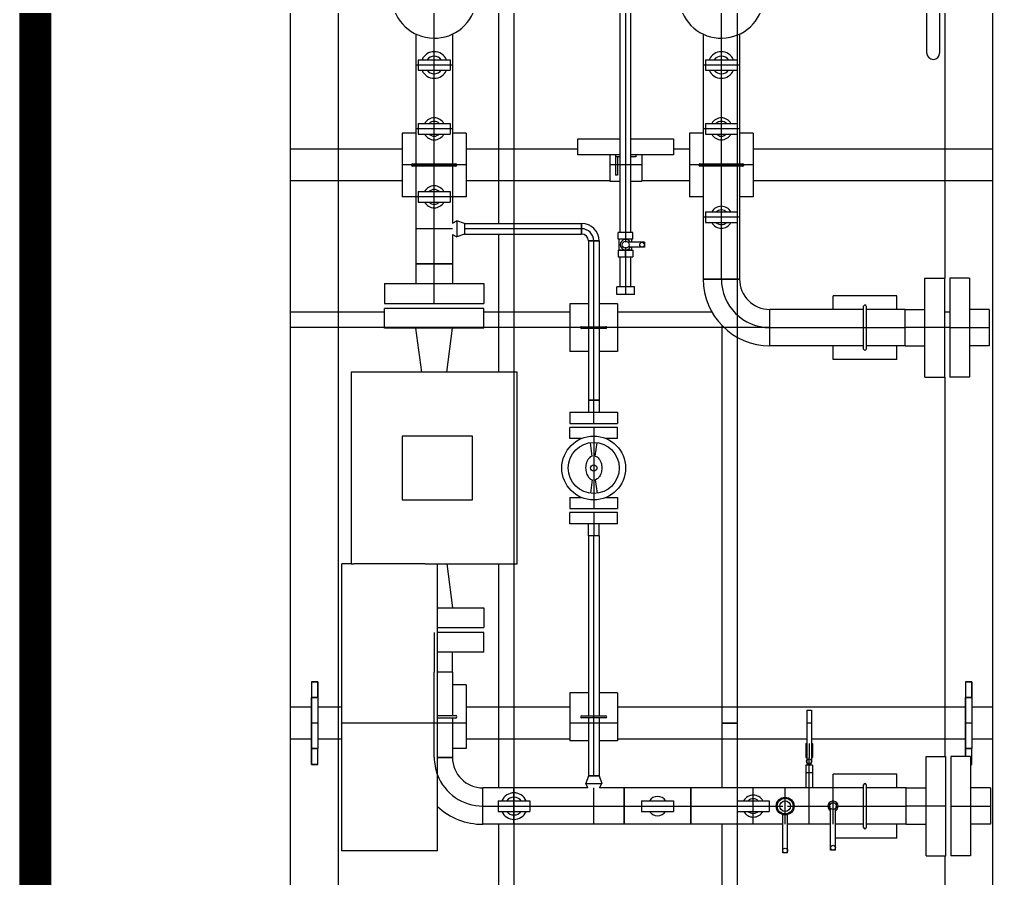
# Model space of a CAD drawing. Header units: inches. Extents: x 517790 to 538444, y 301815 to 302461.
# Drawn here: x 517891.533 to 517894.412, y 302314.498 to 302317.041 of the extents above; entities that cross this region are included whole.
import ezdxf

# ---------------------------------------------------------------- set-up
doc = ezdxf.new("R2010")
doc.units = ezdxf.units.IN
doc.header["$MEASUREMENT"] = 0
doc.layers.add('电气-接地设计-接地线', color=3, linetype='接地线')
doc.layers.add('硅胶总平面底图 工艺装置区', color=253, linetype='Continuous')
doc.styles.add('EESLTYPE', font='TXT.shx')
doc.linetypes.add('接地线', pattern='A,500,["/",EESLTYPE,S=200,R=0,X=0,Y=-100],-200,60,-200', length=960)

msp = doc.modelspace()

# ---------------------------------------------------------------- linework, layer by layer
at = {"layer": '电气-接地设计-接地线', "color": 1, "linetype": '接地线', "ltscale": 0.005, "const_width": 0.0944}
msp.add_lwpolyline([(517891.5799, 302307.8785), (517891.5799, 302321.5662)], dxfattribs=at)
at = {"layer": '硅胶总平面底图 工艺装置区', "color": 253, "linetype": 'Continuous', "lineweight": -3}
for p, q in [((517894.4119, 302319.6782), (517894.4119, 302316.1827)), ((517892.9506, 302319.5534), (517892.9506, 302316.4371)), ((517892.9959, 302319.5534), (517892.9959, 302316.4371)), ((517893.3105, 302316.4101), (517893.3105, 302318.3678)), ((517893.3263, 302318.3678), (517893.3263, 302316.4101)), ((517893.3421, 302316.4101), (517893.3421, 302318.3678)), ((517893.6567, 302317.327), (517893.6567, 302316.9217)), ((517894.2174, 302316.9412), (517894.2174, 302317.2811)), ((517894.2552, 302317.2811), (517894.2552, 302316.9412)), ((517892.3351, 302314.3064), (517892.3351, 302317.0923)), ((517892.4767, 302314.3064), (517892.4767, 302317.0923)), ((517892.7599, 302317.0124), (517892.7599, 302317.0923)), ((517893.6095, 302317.0124), (517893.6095, 302317.0923)), ((517894.2703, 302317.0923), (517894.2703, 302316.2756)), ((517892.7599, 302317.0124), (517892.7599, 302317.0124)), ((517892.7599, 302316.9853), (517892.7599, 302317.0124)), ((517893.6095, 302316.9853), (517893.6095, 302317.0124)), ((517893.6095, 302317.0124), (517893.6095, 302317.0124)), ((517892.706, 302316.9974), (517892.706, 302316.906)), ((517892.7599, 302316.9454), (517892.7599, 302316.9853)), ((517892.8139, 302316.9974), (517892.8139, 302316.906)), ((517893.5556, 302316.9974), (517893.5556, 302316.906)), ((517893.6095, 302316.9454), (517893.6095, 302316.9853)), ((517893.6635, 302316.9974), (517893.6635, 302316.906)), ((517892.7127, 302316.9217), (517892.7599, 302316.9217)), ((517892.7127, 302316.9217), (517892.7127, 302316.8903)), ((517892.7599, 302316.906), (517892.7599, 302316.9454)), ((517892.7599, 302316.9217), (517892.8071, 302316.9217)), ((517892.8071, 302316.9217), (517892.8071, 302316.8903)), ((517893.5623, 302316.9217), (517893.6095, 302316.9217)), ((517893.5623, 302316.9217), (517893.5623, 302316.8903)), ((517893.6095, 302316.906), (517893.6095, 302316.9454)), ((517893.6095, 302316.9217), (517893.6567, 302316.9217)), ((517893.6567, 302316.9217), (517893.6567, 302316.8903)), ((517892.8139, 302316.906), (517892.706, 302316.906)), ((517892.706, 302316.906), (517892.706, 302316.7172)), ((517892.7127, 302316.8903), (517892.7599, 302316.8903)), ((517892.7599, 302316.906), (517892.7599, 302316.906)), ((517892.7599, 302316.906), (517892.7599, 302316.906)), ((517892.7599, 302316.8666), (517892.7599, 302316.906)), ((517892.7599, 302316.8903), (517892.8071, 302316.8903)), ((517892.8139, 302316.906), (517892.8139, 302316.7172)), ((517893.6635, 302316.906), (517893.5556, 302316.906)), ((517893.5556, 302316.906), (517893.5556, 302316.7172)), ((517893.5623, 302316.8903), (517893.6095, 302316.8903)), ((517893.6095, 302316.8666), (517893.6095, 302316.906)), ((517893.6095, 302316.906), (517893.6095, 302316.906)), ((517893.6095, 302316.906), (517893.6095, 302316.906)), ((517893.6095, 302316.8903), (517893.6567, 302316.8903)), ((517893.6567, 302316.8903), (517893.6567, 302316.7329)), ((517893.6635, 302316.906), (517893.6635, 302316.7172)), ((517892.7599, 302316.7497), (517892.7599, 302316.8666)), ((517893.6095, 302316.7497), (517893.6095, 302316.8666)), ((517892.7599, 302316.7172), (517892.7599, 302316.7497)), ((517893.6095, 302316.7172), (517893.6095, 302316.7497)), ((517892.8139, 302316.7172), (517892.706, 302316.7172)), ((517892.706, 302316.7172), (517892.706, 302316.614)), ((517892.7127, 302316.7329), (517892.7599, 302316.7329)), ((517892.7127, 302316.7329), (517892.7127, 302316.7015)), ((517892.7599, 302316.7329), (517892.8071, 302316.7329)), ((517892.7599, 302316.7172), (517892.7599, 302316.7172)), ((517892.7599, 302316.7172), (517892.7599, 302316.7172)), ((517892.7599, 302316.6846), (517892.7599, 302316.7172)), ((517892.8071, 302316.7329), (517892.8071, 302316.7015)), ((517892.8139, 302316.7172), (517892.8139, 302316.614)), ((517893.6635, 302316.7172), (517893.5556, 302316.7172)), ((517893.5556, 302316.7172), (517893.5556, 302316.614)), ((517893.5623, 302316.7329), (517893.6095, 302316.7329)), ((517893.5623, 302316.7329), (517893.5623, 302316.7015)), ((517893.6095, 302316.7329), (517893.6567, 302316.7329)), ((517893.6095, 302316.6846), (517893.6095, 302316.7172)), ((517893.6095, 302316.7172), (517893.6095, 302316.7172)), ((517893.6095, 302316.7172), (517893.6095, 302316.7172)), ((517893.6567, 302316.7329), (517893.6567, 302316.7015)), ((517893.6635, 302316.7172), (517893.6635, 302316.614)), ((517892.6655, 302316.7046), (517892.6655, 302316.5158)), ((517892.706, 302316.7046), (517892.6655, 302316.7046)), ((517892.7127, 302316.7015), (517892.7599, 302316.7015)), ((517892.7599, 302316.7015), (517892.8071, 302316.7015)), ((517892.8543, 302316.7046), (517892.8139, 302316.7046)), ((517892.8543, 302316.7046), (517892.8543, 302316.5158)), ((517893.5151, 302316.7046), (517893.5151, 302316.5158)), ((517893.5556, 302316.7046), (517893.5151, 302316.7046)), ((517893.5623, 302316.7015), (517893.6095, 302316.7015)), ((517893.6095, 302316.7015), (517893.6567, 302316.7015)), ((517893.6567, 302316.7015), (517893.6567, 302316.4711)), ((517893.7039, 302316.7046), (517893.6635, 302316.7046)), ((517893.7039, 302316.7046), (517893.7039, 302316.5158)), ((517892.7599, 302316.614), (517892.7599, 302316.6846)), ((517893.1847, 302316.6399), (517893.1847, 302316.6871)), ((517893.1847, 302316.6871), (517893.3105, 302316.6871)), ((517893.3421, 302316.6871), (517893.4679, 302316.6871)), ((517893.4679, 302316.6871), (517893.4679, 302316.6399)), ((517893.6095, 302316.614), (517893.6095, 302316.6846)), ((517892.6655, 302316.6574), (517892.3351, 302316.6574)), ((517892.3351, 302316.563), (517892.3351, 302316.6574)), ((517893.1847, 302316.6574), (517892.8543, 302316.6574)), ((517893.3105, 302316.6399), (517893.1847, 302316.6399)), ((517893.2796, 302316.6399), (517893.2796, 302316.5625)), ((517893.2966, 302316.6399), (517893.2966, 302316.6343)), ((517893.3105, 302316.6399), (517893.2966, 302316.6399)), ((517893.3105, 302316.6343), (517893.2966, 302316.6343)), ((517893.2966, 302316.6343), (517893.2966, 302316.5804)), ((517893.3022, 302316.6343), (517893.2966, 302316.6343)), ((517893.3022, 302316.6343), (517893.3022, 302316.5804)), ((517893.4679, 302316.6399), (517893.3421, 302316.6399)), ((517893.356, 302316.6399), (517893.3421, 302316.6399)), ((517893.356, 302316.6343), (517893.3421, 302316.6343)), ((517893.356, 302316.6399), (517893.356, 302316.6343)), ((517893.374, 302316.6399), (517893.374, 302316.5625)), ((517893.5151, 302316.6574), (517893.4679, 302316.6574)), ((517894.4119, 302316.6574), (517893.7039, 302316.6574)), ((517894.4119, 302316.6574), (517894.4119, 302316.563)), ((517892.8543, 302316.6102), (517892.6655, 302316.6102)), ((517892.6967, 302316.614), (517892.8232, 302316.614)), ((517892.8232, 302316.6064), (517892.6967, 302316.6064)), ((517892.706, 302316.6064), (517892.706, 302316.5158)), ((517892.7599, 302316.6064), (517892.7599, 302316.614)), ((517892.7599, 302316.5483), (517892.7599, 302316.6064)), ((517892.8139, 302316.6064), (517892.8139, 302316.5158)), ((517893.374, 302316.6102), (517893.2796, 302316.6102)), ((517893.7039, 302316.6102), (517893.5151, 302316.6102)), ((517893.5463, 302316.614), (517893.6728, 302316.614)), ((517893.6728, 302316.6064), (517893.5463, 302316.6064)), ((517893.5556, 302316.6064), (517893.5556, 302316.4554)), ((517893.6095, 302316.6064), (517893.6095, 302316.614)), ((517893.6095, 302316.4879), (517893.6095, 302316.6064)), ((517893.6635, 302316.6064), (517893.6635, 302316.4554)), ((517893.3022, 302316.5804), (517893.2966, 302316.5804)), ((517892.6655, 302316.563), (517892.3351, 302316.563)), ((517892.7599, 302316.5158), (517892.7599, 302316.5483)), ((517893.2796, 302316.563), (517892.8543, 302316.563)), ((517893.2796, 302316.5625), (517893.3105, 302316.5625)), ((517893.3421, 302316.5625), (517893.374, 302316.5625)), ((517893.5151, 302316.563), (517893.374, 302316.563)), ((517894.4119, 302316.563), (517893.7039, 302316.563)), ((517892.706, 302316.5158), (517892.6655, 302316.5158)), ((517892.8139, 302316.5158), (517892.706, 302316.5158)), ((517892.706, 302316.5158), (517892.706, 302316.4214)), ((517892.7127, 302316.5315), (517892.7599, 302316.5315)), ((517892.7127, 302316.5315), (517892.7127, 302316.5001)), ((517892.7599, 302316.5315), (517892.8071, 302316.5315)), ((517892.7599, 302316.5158), (517892.7599, 302316.5158)), ((517892.7599, 302316.5158), (517892.7599, 302316.5158)), ((517892.7599, 302316.4832), (517892.7599, 302316.5158)), ((517892.8071, 302316.5315), (517892.8071, 302316.5001)), ((517892.8543, 302316.5158), (517892.8139, 302316.5158)), ((517892.8139, 302316.5158), (517892.8139, 302316.4384)), ((517893.5556, 302316.5158), (517893.5151, 302316.5158)), ((517893.7039, 302316.5158), (517893.6635, 302316.5158)), ((517892.7127, 302316.5001), (517892.7599, 302316.5001)), ((517892.7599, 302316.5001), (517892.8071, 302316.5001)), ((517893.6095, 302316.4554), (517893.6095, 302316.4879)), ((517892.7599, 302316.4214), (517892.7599, 302316.4832)), ((517893.5623, 302316.4711), (517893.6095, 302316.4711)), ((517893.5623, 302316.4711), (517893.5623, 302316.4397)), ((517893.6095, 302316.4711), (517893.6567, 302316.4711)), ((517893.6567, 302316.4711), (517893.6567, 302316.4397)), ((517892.8139, 302316.4384), (517892.8268, 302316.445)), ((517892.8268, 302316.445), (517892.8268, 302316.3977)), ((517892.8498, 302316.4371), (517892.8268, 302316.445)), ((517892.8498, 302316.4371), (517892.8498, 302316.4056)), ((517892.8498, 302316.4371), (517893.1959, 302316.4371)), ((517892.8498, 302316.4371), (517892.8498, 302316.4056)), ((517892.9959, 302316.4371), (517892.9959, 302316.4056)), ((517893.1959, 302316.4371), (517893.1959, 302316.4056)), ((517893.1959, 302316.4056), (517893.1959, 302316.4371)), ((517893.6635, 302316.4554), (517893.5556, 302316.4554)), ((517893.5556, 302316.4554), (517893.5556, 302316.2726)), ((517893.5623, 302316.4397), (517893.6095, 302316.4397)), ((517893.6095, 302316.4554), (517893.6095, 302316.4554)), ((517893.6095, 302316.4554), (517893.6095, 302316.4554)), ((517893.6095, 302316.4228), (517893.6095, 302316.4554)), ((517893.6095, 302316.4397), (517893.6567, 302316.4397)), ((517893.6567, 302316.4397), (517893.6567, 302316.1)), ((517893.6635, 302316.4554), (517893.6635, 302316.2726)), ((517892.8139, 302316.4214), (517892.706, 302316.4214)), ((517892.706, 302316.4214), (517892.706, 302316.3175)), ((517892.7599, 302316.4214), (517892.7599, 302316.4214)), ((517892.7599, 302316.4214), (517892.7599, 302316.4214)), ((517892.7599, 302316.3175), (517892.7599, 302316.4214)), ((517892.8139, 302316.4044), (517892.8268, 302316.3977)), ((517892.8139, 302316.4044), (517892.8139, 302316.3175)), ((517892.8498, 302316.4056), (517892.8268, 302316.3977)), ((517893.1959, 302316.4214), (517892.8498, 302316.4214)), ((517892.8498, 302316.4214), (517892.8498, 302316.4214)), ((517892.8498, 302316.4214), (517892.8498, 302316.4214)), ((517892.8498, 302316.4056), (517893.1959, 302316.4056)), ((517892.9506, 302316.4056), (517892.9506, 302315.9966)), ((517892.9959, 302316.4056), (517892.9959, 302315.9966)), ((517893.1959, 302316.4214), (517893.196, 302316.4214)), ((517893.1959, 302316.4214), (517893.1959, 302316.4214)), ((517893.3263, 302316.4101), (517893.3046, 302316.4101)), ((517893.3046, 302316.3907), (517893.3046, 302316.4101)), ((517893.3263, 302316.4101), (517893.3263, 302316.3937)), ((517893.348, 302316.4101), (517893.3263, 302316.4101)), ((517893.3263, 302316.4101), (517893.3263, 302316.3937)), ((517893.348, 302316.3907), (517893.348, 302316.4101)), ((517893.6095, 302316.2726), (517893.6095, 302316.4228)), ((517893.2477, 302316.3854), (517893.2161, 302316.3854)), ((517893.2161, 302316.3854), (517893.2161, 302316.1316)), ((517893.2161, 302316.3854), (517893.2477, 302316.3854)), ((517893.2319, 302316.1316), (517893.2319, 302316.3854)), ((517893.2319, 302316.3854), (517893.2319, 302316.3854)), ((517893.2319, 302316.3854), (517893.2319, 302316.3854)), ((517893.2477, 302316.3854), (517893.2477, 302316.1316)), ((517893.3263, 302316.3907), (517893.3046, 302316.3907)), ((517893.3076, 302316.3577), (517893.3076, 302316.3907)), ((517893.3263, 302316.3937), (517893.3263, 302316.3907)), ((517893.3263, 302316.3907), (517893.3263, 302316.3843)), ((517893.348, 302316.3907), (517893.3263, 302316.3907)), ((517893.3263, 302316.3843), (517893.3263, 302316.3813)), ((517893.382, 302316.3813), (517893.3335, 302316.3813)), ((517893.345, 302316.3813), (517893.345, 302316.3907)), ((517893.382, 302316.3813), (517893.382, 302316.3742)), ((517893.382, 302316.3742), (517893.382, 302316.3671)), ((517893.3046, 302316.3577), (517893.3263, 302316.3577)), ((517893.3046, 302316.3577), (517893.3046, 302316.3382)), ((517893.3263, 302316.3577), (517893.3076, 302316.3577)), ((517893.3263, 302316.3671), (517893.3263, 302316.3641)), ((517893.3263, 302316.3641), (517893.3263, 302316.3577)), ((517893.3263, 302316.3547), (517893.3263, 302316.3577)), ((517893.3263, 302316.3577), (517893.3263, 302316.3577)), ((517893.345, 302316.3577), (517893.3263, 302316.3577)), ((517893.3263, 302316.3577), (517893.348, 302316.3577)), ((517893.3263, 302316.3382), (517893.3263, 302316.3547)), ((517893.3263, 302316.3547), (517893.3263, 302316.3382)), ((517893.382, 302316.3671), (517893.3335, 302316.3671)), ((517893.345, 302316.3577), (517893.345, 302316.3671)), ((517893.348, 302316.3577), (517893.348, 302316.3382)), ((517892.706, 302316.3175), (517892.7599, 302316.3175)), ((517892.706, 302316.3175), (517892.706, 302316.2589)), ((517892.8139, 302316.3175), (517892.706, 302316.3175)), ((517892.7599, 302316.2005), (517892.7599, 302316.3175)), ((517892.7599, 302316.3175), (517892.8139, 302316.3175)), ((517892.8139, 302316.3175), (517892.8139, 302316.2589)), ((517893.3046, 302316.3382), (517893.3263, 302316.3382)), ((517893.3105, 302316.2491), (517893.3105, 302316.3382)), ((517893.3263, 302316.3382), (517893.348, 302316.3382)), ((517893.3263, 302316.3382), (517893.3263, 302316.2491)), ((517893.3421, 302316.2491), (517893.3421, 302316.3382)), ((517892.613, 302316.2589), (517892.7599, 302316.2589)), ((517892.613, 302316.2589), (517892.613, 302316.2005)), ((517892.7599, 302316.2589), (517892.9068, 302316.2589)), ((517892.9068, 302316.2589), (517892.9068, 302316.2005)), ((517893.6635, 302316.2726), (517893.5556, 302316.2726)), ((517893.5556, 302316.2726), (517893.6635, 302316.2726)), ((517893.6095, 302316.2726), (517893.6095, 302316.2726)), ((517893.6095, 302316.2726), (517893.6095, 302316.2726)), ((517894.2119, 302316.1287), (517894.2119, 302316.2756)), ((517894.2119, 302316.2756), (517894.2703, 302316.2756)), ((517894.2703, 302316.1287), (517894.2703, 302316.2756)), ((517894.2854, 302316.2756), (517894.2854, 302316.1287)), ((517894.3438, 302316.2756), (517894.2854, 302316.2756)), ((517894.3438, 302316.2756), (517894.3438, 302316.1287)), ((517893.3263, 302316.2491), (517893.3, 302316.2491)), ((517893.3, 302316.2266), (517893.3, 302316.2491)), ((517893.3263, 302316.2491), (517893.3263, 302316.2326)), ((517893.3263, 302316.2491), (517893.3263, 302316.2326)), ((517893.3526, 302316.2491), (517893.3263, 302316.2491)), ((517893.3263, 302316.2326), (517893.3263, 302316.2266)), ((517893.3526, 302316.2266), (517893.3526, 302316.2491)), ((517892.613, 302316.2005), (517892.7599, 302316.2005)), ((517892.7599, 302316.2005), (517892.9068, 302316.2005)), ((517893.1611, 302316.1995), (517893.1611, 302316.0579)), ((517893.2161, 302316.1995), (517893.1611, 302316.1995)), ((517893.3027, 302316.1995), (517893.2477, 302316.1995)), ((517893.3263, 302316.2266), (517893.3, 302316.2266)), ((517893.3027, 302316.1995), (517893.3027, 302316.0579)), ((517893.3526, 302316.2266), (517893.3263, 302316.2266)), ((517894.1287, 302316.2231), (517893.9399, 302316.2231)), ((517893.9399, 302316.1827), (517893.9399, 302316.2231)), ((517894.1287, 302316.1827), (517894.1287, 302316.2231)), ((517892.3351, 302316.1287), (517892.3351, 302316.1741)), ((517892.613, 302316.1741), (517892.3351, 302316.1741)), ((517892.7599, 302316.1854), (517892.613, 302316.1854)), ((517892.613, 302316.1269), (517892.613, 302316.1854)), ((517892.9068, 302316.1854), (517892.7599, 302316.1854)), ((517892.9068, 302316.1269), (517892.9068, 302316.1854)), ((517893.1611, 302316.1741), (517892.9068, 302316.1741)), ((517893.5819, 302316.1741), (517893.3027, 302316.1741)), ((517893.7534, 302316.0748), (517893.7534, 302316.1827)), ((517894.0305, 302316.1827), (517893.7534, 302316.1827)), ((517893.7534, 302316.0748), (517893.7534, 302316.1827)), ((517894.0305, 302316.0655), (517894.0305, 302316.192)), ((517894.0381, 302316.192), (517894.0381, 302316.0655)), ((517894.1533, 302316.1827), (517894.0381, 302316.1827)), ((517894.1533, 302316.0748), (517894.1533, 302316.1827)), ((517894.1533, 302316.1287), (517894.1533, 302316.1827)), ((517894.1533, 302316.1827), (517894.2119, 302316.1827)), ((517894.2854, 302316.1741), (517894.2703, 302316.1741)), ((517894.4024, 302316.1827), (517894.3438, 302316.1827)), ((517894.4024, 302316.1827), (517894.4024, 302316.1287)), ((517894.4024, 302316.1827), (517894.4024, 302316.0748)), ((517894.4119, 302316.1827), (517894.4119, 302316.0748)), ((517892.613, 302316.1287), (517892.3351, 302316.1287)), ((517892.9068, 302316.1287), (517892.613, 302316.1287)), ((517892.7599, 302316.1269), (517892.613, 302316.1269)), ((517892.7599, 302316.1269), (517892.706, 302316.1269)), ((517892.723, 302315.9966), (517892.706, 302316.1269)), ((517892.9068, 302316.1269), (517892.7599, 302316.1269)), ((517892.8139, 302316.1269), (517892.7599, 302316.1269)), ((517892.7969, 302315.9966), (517892.8139, 302316.1269)), ((517893.1611, 302316.1287), (517892.9068, 302316.1287)), ((517893.3027, 302316.1287), (517893.1611, 302316.1287)), ((517893.196, 302316.1316), (517893.2678, 302316.1316)), ((517893.2678, 302316.1259), (517893.196, 302316.1259)), ((517893.2161, 302316.1259), (517893.2161, 302315.9143)), ((517893.2319, 302316.1259), (517893.2319, 302316.1316)), ((517893.2319, 302315.9143), (517893.2319, 302316.1259)), ((517893.2477, 302316.1259), (517893.2477, 302315.9143)), ((517893.6176, 302316.1287), (517893.3027, 302316.1287)), ((517893.6114, 302316.1349), (517893.6114, 302314.9582)), ((517893.7533, 302316.1287), (517893.6176, 302316.1287)), ((517893.7533, 302316.1287), (517893.7534, 302316.1287)), ((517893.7534, 302316.1287), (517894.0305, 302316.1287)), ((517893.7534, 302316.1287), (517893.7534, 302316.1287)), ((517894.0305, 302316.1287), (517894.0381, 302316.1287)), ((517894.0381, 302316.1287), (517894.1533, 302316.1287)), ((517894.2703, 302316.1287), (517894.1533, 302316.1287)), ((517894.1533, 302316.0748), (517894.1533, 302316.1287)), ((517894.2119, 302315.9819), (517894.2119, 302316.1287)), ((517894.2703, 302315.9819), (517894.2703, 302316.1287)), ((517894.2854, 302316.1287), (517894.2703, 302316.1287)), ((517894.2854, 302316.1287), (517894.4024, 302316.1287)), ((517894.2854, 302316.1287), (517894.2854, 302315.9819)), ((517894.3438, 302316.1287), (517894.3438, 302315.9819)), ((517894.4024, 302316.1287), (517894.4024, 302316.0748)), ((517893.6567, 302316.1), (517893.6567, 302314.9582)), ((517893.2161, 302316.0579), (517893.1611, 302316.0579)), ((517893.3027, 302316.0579), (517893.2477, 302316.0579)), ((517894.0305, 302316.0748), (517893.7534, 302316.0748)), ((517893.9399, 302316.0343), (517893.9399, 302316.0748)), ((517894.1533, 302316.0748), (517894.0381, 302316.0748)), ((517894.1287, 302316.0343), (517894.1287, 302316.0748)), ((517894.1533, 302316.0748), (517894.2119, 302316.0748)), ((517894.4024, 302316.0748), (517894.3438, 302316.0748)), ((517894.4119, 302316.0748), (517894.4119, 302314.7667)), ((517894.1287, 302316.0343), (517893.9399, 302316.0343)), ((517893.0053, 302315.9966), (517892.5145, 302315.9966)), ((517892.5145, 302315.9966), (517892.5145, 302315.4302)), ((517892.9959, 302315.9966), (517892.9959, 302315.4302)), ((517893.0053, 302315.4302), (517893.0053, 302315.9966)), ((517894.2119, 302315.9819), (517894.2703, 302315.9819)), ((517894.2703, 302315.9819), (517894.2703, 302314.8596)), ((517894.3438, 302315.9819), (517894.2854, 302315.9819)), ((517893.2477, 302315.9143), (517893.2161, 302315.9143)), ((517893.2161, 302315.9143), (517893.2319, 302315.9143)), ((517893.2161, 302315.9143), (517893.2161, 302315.8782)), ((517893.2319, 302315.8453), (517893.2319, 302315.9143)), ((517893.2319, 302315.9143), (517893.2477, 302315.9143)), ((517893.2477, 302315.9143), (517893.2477, 302315.8782)), ((517893.1615, 302315.8782), (517893.2319, 302315.8782)), ((517893.1615, 302315.8782), (517893.1615, 302315.8453)), ((517893.2319, 302315.8782), (517893.3023, 302315.8782)), ((517893.3023, 302315.8782), (517893.3023, 302315.8453)), ((517893.1615, 302315.8453), (517893.2319, 302315.8453)), ((517893.2319, 302315.8333), (517893.1615, 302315.8333)), ((517893.1615, 302315.8003), (517893.1615, 302315.8333)), ((517893.2319, 302315.8453), (517893.3023, 302315.8453)), ((517893.2319, 302315.8333), (517893.2319, 302315.5935)), ((517893.3023, 302315.8333), (517893.2319, 302315.8333)), ((517893.3023, 302315.8003), (517893.3023, 302315.8333)), ((517892.8732, 302315.8078), (517892.6655, 302315.8078)), ((517892.6655, 302315.8078), (517892.6655, 302315.619)), ((517892.8732, 302315.619), (517892.8732, 302315.8078)), ((517893.1951, 302315.8003), (517893.1615, 302315.8003)), ((517893.3023, 302315.8003), (517893.2687, 302315.8003)), ((517893.2273, 302315.7487), (517893.2221, 302315.7883)), ((517893.2365, 302315.7487), (517893.2418, 302315.7883)), ((517893.2273, 302315.6781), (517893.2221, 302315.6385)), ((517893.2365, 302315.6781), (517893.2418, 302315.6385)), ((517893.1615, 302315.6265), (517893.1951, 302315.6265)), ((517893.1615, 302315.6265), (517893.1615, 302315.5935)), ((517893.2687, 302315.6265), (517893.3023, 302315.6265)), ((517893.3023, 302315.6265), (517893.3023, 302315.5935)), ((517892.6655, 302315.619), (517892.8732, 302315.619)), ((517893.1615, 302315.5935), (517893.2319, 302315.5935)), ((517893.2319, 302315.5815), (517893.1615, 302315.5815)), ((517893.1615, 302315.5485), (517893.1615, 302315.5815)), ((517893.2319, 302315.5935), (517893.3023, 302315.5935)), ((517893.2319, 302315.5815), (517893.2319, 302315.5125)), ((517893.3023, 302315.5815), (517893.2319, 302315.5815)), ((517893.3023, 302315.5485), (517893.3023, 302315.5815)), ((517893.2319, 302315.5485), (517893.1615, 302315.5485)), ((517893.2161, 302315.5125), (517893.2161, 302315.5485)), ((517893.3023, 302315.5485), (517893.2319, 302315.5485)), ((517893.2477, 302315.5125), (517893.2477, 302315.5485)), ((517893.2319, 302315.5125), (517893.2161, 302315.5125)), ((517893.2477, 302315.5125), (517893.2161, 302315.5125)), ((517893.2161, 302315.5125), (517893.2161, 302314.9799)), ((517893.2477, 302315.5125), (517893.2319, 302315.5125)), ((517893.2319, 302314.9799), (517893.2319, 302315.5125)), ((517893.2477, 302315.5125), (517893.2477, 302314.9799)), ((517892.5145, 302315.4302), (517892.4861, 302315.4302)), ((517892.4861, 302314.5806), (517892.4861, 302315.4302)), ((517892.5145, 302315.4302), (517892.5222, 302315.4302)), ((517892.6277, 302315.4302), (517892.5222, 302315.4302)), ((517892.7333, 302315.4302), (517892.6277, 302315.4302)), ((517892.7333, 302315.4302), (517893.0053, 302315.4302)), ((517892.7693, 302314.5806), (517892.7693, 302315.4302)), ((517892.7969, 302315.4302), (517892.8139, 302315.2998)), ((517892.9506, 302315.4302), (517892.9506, 302314.7667)), ((517892.9959, 302315.4302), (517892.9959, 302314.7667)), ((517892.7693, 302315.2998), (517892.9068, 302315.2998)), ((517892.7693, 302315.2998), (517892.8139, 302315.2998)), ((517892.9068, 302315.2998), (517892.9068, 302315.2414)), ((517892.7599, 302315.2263), (517892.7599, 302315.1093)), ((517892.7693, 302315.2414), (517892.9068, 302315.2414)), ((517892.9068, 302315.2263), (517892.7693, 302315.2263)), ((517892.9068, 302315.1678), (517892.9068, 302315.2263)), ((517892.9068, 302315.1678), (517892.7693, 302315.1678)), ((517892.8139, 302315.1093), (517892.8139, 302315.1678)), ((517892.7599, 302314.8566), (517892.7599, 302315.1093)), ((517892.8139, 302315.1093), (517892.7693, 302315.1093)), ((517892.8139, 302315.1093), (517892.7693, 302315.1093)), ((517892.8139, 302315.1093), (517892.8139, 302314.9808)), ((517892.4153, 302315.0809), (517892.3965, 302315.0809)), ((517892.3965, 302315.0809), (517892.4153, 302315.0809)), ((517892.3965, 302315.0809), (517892.3965, 302315.0337)), ((517892.3965, 302315.0809), (517892.3965, 302315.0337)), ((517892.4153, 302315.0337), (517892.4153, 302315.0809)), ((517892.4153, 302315.0809), (517892.4153, 302315.0337)), ((517894.3317, 302315.0809), (517894.3317, 302315.0337)), ((517894.3317, 302315.0809), (517894.3317, 302315.0337)), ((517894.3505, 302315.0809), (517894.3317, 302315.0809)), ((517894.3317, 302315.0809), (517894.3505, 302315.0809)), ((517894.3505, 302315.0337), (517894.3505, 302315.0809)), ((517894.3505, 302315.0809), (517894.3505, 302315.0337)), ((517892.8543, 302315.0715), (517892.8139, 302315.0715)), ((517892.8543, 302315.0715), (517892.8543, 302314.8827)), ((517893.1611, 302315.0479), (517893.1611, 302314.9063)), ((517893.2161, 302315.0479), (517893.1611, 302315.0479)), ((517893.3027, 302315.0479), (517893.2477, 302315.0479)), ((517893.3027, 302315.0479), (517893.3027, 302314.9063)), ((517892.3965, 302315.0337), (517892.4153, 302315.0337)), ((517892.4153, 302315.0337), (517892.3965, 302315.0337)), ((517892.3965, 302314.8827), (517892.3965, 302315.0337)), ((517892.3965, 302315.0337), (517892.3965, 302314.8827)), ((517892.4153, 302315.0337), (517892.3965, 302315.0337)), ((517892.4153, 302315.0337), (517892.4153, 302314.8827)), ((517892.4153, 302315.0337), (517892.4153, 302314.8827)), ((517894.3317, 302315.0337), (517894.3505, 302315.0337)), ((517894.3505, 302315.0337), (517894.3317, 302315.0337)), ((517894.3317, 302314.8827), (517894.3317, 302315.0337)), ((517894.3317, 302315.0337), (517894.3317, 302314.8827)), ((517894.3505, 302315.0337), (517894.3317, 302315.0337)), ((517894.3505, 302315.0337), (517894.3505, 302314.8827)), ((517894.3505, 302315.0337), (517894.3505, 302314.8827)), ((517892.3965, 302315.0054), (517892.3351, 302315.0054)), ((517892.3351, 302314.911), (517892.3351, 302315.0054)), ((517892.4861, 302315.0054), (517892.4153, 302315.0054)), ((517893.1611, 302315.0054), (517892.8543, 302315.0054)), ((517894.3317, 302315.0054), (517893.3027, 302315.0054)), ((517893.862, 302314.9962), (517893.8691, 302314.9962)), ((517893.862, 302314.9962), (517893.862, 302314.8451)), ((517893.8691, 302314.9962), (517893.8762, 302314.9962)), ((517893.8762, 302314.9962), (517893.8762, 302314.8451)), ((517894.4119, 302315.0054), (517894.3505, 302315.0054)), ((517894.4119, 302315.0054), (517894.4119, 302314.911)), ((517892.7693, 302314.9808), (517892.8232, 302314.9808)), ((517892.8232, 302314.9733), (517892.7693, 302314.9733)), ((517892.8139, 302314.9733), (517892.8139, 302314.8566)), ((517893.196, 302314.9799), (517893.2678, 302314.9799)), ((517893.2678, 302314.9742), (517893.196, 302314.9742)), ((517893.2161, 302314.9742), (517893.2161, 302314.8027)), ((517893.2319, 302314.9742), (517893.2319, 302314.9799)), ((517893.2319, 302314.8027), (517893.2319, 302314.9742)), ((517893.2477, 302314.9742), (517893.2477, 302314.8027)), ((517892.4153, 302314.9582), (517892.3965, 302314.9582)), ((517892.8543, 302314.9582), (517892.4861, 302314.9582)), ((517893.3027, 302314.9582), (517893.1611, 302314.9582)), ((517893.6114, 302314.9582), (517893.6114, 302314.7667)), ((517893.6114, 302314.9582), (517893.6567, 302314.9582)), ((517893.6567, 302314.9582), (517893.6114, 302314.9582)), ((517893.6567, 302314.9582), (517893.6567, 302314.7667)), ((517893.8762, 302314.9582), (517893.862, 302314.9582)), ((517894.3505, 302314.9582), (517894.3317, 302314.9582)), ((517892.3965, 302314.911), (517892.3351, 302314.911)), ((517892.4861, 302314.911), (517892.4153, 302314.911)), ((517893.1611, 302314.911), (517892.8543, 302314.911)), ((517893.2161, 302314.9063), (517893.1611, 302314.9063)), ((517893.3027, 302314.9063), (517893.2477, 302314.9063)), ((517893.862, 302314.911), (517893.3027, 302314.911)), ((517894.3317, 302314.911), (517893.8762, 302314.911)), ((517894.4119, 302314.911), (517894.3505, 302314.911)), ((517892.3965, 302314.8827), (517892.3965, 302314.8355)), ((517892.3965, 302314.8355), (517892.3965, 302314.8827)), ((517892.4153, 302314.8827), (517892.3965, 302314.8827)), ((517892.3965, 302314.8827), (517892.4153, 302314.8827)), ((517892.4153, 302314.8827), (517892.3965, 302314.8827)), ((517892.4153, 302314.8355), (517892.4153, 302314.8827)), ((517892.4153, 302314.8355), (517892.4153, 302314.8827)), ((517892.8543, 302314.8827), (517892.8139, 302314.8827)), ((517893.859, 302314.8982), (517893.862, 302314.8982)), ((517893.859, 302314.8982), (517893.859, 302314.8563)), ((517893.862, 302314.878), (517893.859, 302314.878)), ((517893.8691, 302314.8982), (517893.8691, 302314.8563)), ((517893.8762, 302314.8982), (517893.8792, 302314.8982)), ((517893.8792, 302314.878), (517893.8762, 302314.878)), ((517893.8792, 302314.8982), (517893.8792, 302314.8563)), ((517894.3505, 302314.8827), (517894.3317, 302314.8827)), ((517894.3317, 302314.8827), (517894.3505, 302314.8827)), ((517894.3317, 302314.8827), (517894.3317, 302314.8596)), ((517894.3317, 302314.8596), (517894.3317, 302314.8827)), ((517894.3505, 302314.8827), (517894.3317, 302314.8827)), ((517894.3505, 302314.8355), (517894.3505, 302314.8827)), ((517894.3505, 302314.8355), (517894.3505, 302314.8827)), ((517892.7599, 302314.8566), (517892.7599, 302314.8566)), ((517892.7599, 302314.8566), (517892.7599, 302314.8566)), ((517892.8139, 302314.8566), (517892.7693, 302314.8566)), ((517892.7693, 302314.8566), (517892.8139, 302314.8566)), ((517893.859, 302314.8563), (517893.862, 302314.8563)), ((517893.8691, 302314.8563), (517893.8691, 302314.8563)), ((517893.8691, 302314.8563), (517893.8691, 302314.8563)), ((517893.8691, 302314.834), (517893.8691, 302314.8563)), ((517893.8762, 302314.8563), (517893.8792, 302314.8563)), ((517894.2151, 302314.7127), (517894.2151, 302314.8596)), ((517894.2151, 302314.8596), (517894.2736, 302314.8596)), ((517894.2736, 302314.7127), (517894.2736, 302314.8596)), ((517894.2887, 302314.8596), (517894.2887, 302314.7127)), ((517894.3471, 302314.8596), (517894.2887, 302314.8596)), ((517894.3471, 302314.8596), (517894.3471, 302314.7127)), ((517892.3965, 302314.8355), (517892.4153, 302314.8355)), ((517892.4153, 302314.8355), (517892.3965, 302314.8355)), ((517893.8792, 302314.834), (517893.859, 302314.834)), ((517893.859, 302314.834), (517893.859, 302314.7667)), ((517893.8667, 302314.8373), (517893.8657, 302314.834)), ((517893.8691, 302314.8123), (517893.8691, 302314.834)), ((517893.8715, 302314.8373), (517893.8725, 302314.834)), ((517893.8792, 302314.834), (517893.8792, 302314.7667)), ((517894.3471, 302314.8355), (517894.3505, 302314.8355)), ((517894.3505, 302314.8355), (517894.3471, 302314.8355)), ((517893.2161, 302314.8027), (517893.2083, 302314.7797)), ((517893.2161, 302314.8027), (517893.2477, 302314.8027)), ((517893.2477, 302314.8027), (517893.2161, 302314.8027)), ((517893.2319, 302314.8027), (517893.2319, 302314.8027)), ((517893.2319, 302314.8027), (517893.2319, 302314.8026)), ((517893.2477, 302314.8027), (517893.2556, 302314.7797)), ((517893.859, 302314.8123), (517893.8792, 302314.8123)), ((517893.8691, 302314.7667), (517893.8691, 302314.8123)), ((517893.9399, 302314.7667), (517893.9399, 302314.8071)), ((517894.1287, 302314.8071), (517893.9399, 302314.8071)), ((517894.1287, 302314.7667), (517894.1287, 302314.8071)), ((517892.9038, 302314.6588), (517892.9038, 302314.7667)), ((517892.9959, 302314.7667), (517892.9038, 302314.7667)), ((517892.9038, 302314.6588), (517892.9038, 302314.7667)), ((517892.9959, 302314.6588), (517892.9959, 302314.7667)), ((517893.2149, 302314.7667), (517892.9959, 302314.7667)), ((517892.9959, 302314.7667), (517892.9959, 302314.6588)), ((517893.2083, 302314.7797), (517893.2556, 302314.7797)), ((517893.2149, 302314.7667), (517893.2083, 302314.7797)), ((517893.2319, 302314.6588), (517893.2319, 302314.7667)), ((517893.2489, 302314.7667), (517893.2556, 302314.7797)), ((517893.3219, 302314.7667), (517893.2489, 302314.7667)), ((517893.3219, 302314.6588), (517893.3219, 302314.7667)), ((517893.3219, 302314.7667), (517893.3219, 302314.7127)), ((517893.5195, 302314.7667), (517893.3219, 302314.7667)), ((517893.5195, 302314.7667), (517893.5195, 302314.7127)), ((517893.5195, 302314.6588), (517893.5195, 302314.7667)), ((517893.7039, 302314.7667), (517893.5195, 302314.7667)), ((517893.6567, 302314.7667), (517893.6567, 302314.7285)), ((517893.7039, 302314.6588), (517893.7039, 302314.7667)), ((517893.7983, 302314.7667), (517893.7039, 302314.7667)), ((517893.7983, 302314.6588), (517893.7983, 302314.7667)), ((517893.8691, 302314.7667), (517893.7983, 302314.7667)), ((517893.8691, 302314.6588), (517893.8691, 302314.7667)), ((517893.9399, 302314.7667), (517893.8691, 302314.7667)), ((517893.8691, 302314.7487), (517893.8691, 302314.7667)), ((517893.9399, 302314.6588), (517893.9399, 302314.7667)), ((517894.0305, 302314.7667), (517893.9399, 302314.7667)), ((517894.0305, 302314.6495), (517894.0305, 302314.776)), ((517894.0381, 302314.776), (517894.0381, 302314.6495)), ((517894.1565, 302314.7667), (517894.0381, 302314.7667)), ((517894.1565, 302314.6588), (517894.1565, 302314.7667)), ((517894.1565, 302314.7127), (517894.1565, 302314.7667)), ((517894.1565, 302314.7667), (517894.2151, 302314.7667)), ((517894.4057, 302314.7667), (517894.3471, 302314.7667)), ((517894.4057, 302314.7667), (517894.4057, 302314.6588)), ((517894.4057, 302314.7667), (517894.4057, 302314.7127)), ((517894.4119, 302314.7667), (517894.4119, 302314.6588)), ((517893.8691, 302314.7487), (517893.8691, 302314.7487)), ((517893.8691, 302314.7487), (517893.8691, 302314.7487)), ((517893.8691, 302314.7127), (517893.8691, 302314.7487)), ((517892.9038, 302314.7127), (517892.9487, 302314.7127)), ((517892.9038, 302314.7127), (517892.9038, 302314.7127)), ((517892.9038, 302314.7127), (517892.9038, 302314.7127)), ((517892.9487, 302314.7285), (517892.9959, 302314.7285)), ((517892.9487, 302314.7285), (517892.9487, 302314.697)), ((517892.9487, 302314.7127), (517892.9959, 302314.7127)), ((517892.9959, 302314.7285), (517893.0431, 302314.7285)), ((517892.9959, 302314.7127), (517893.0431, 302314.7127)), ((517892.9959, 302314.7127), (517892.9959, 302314.7127)), ((517892.9959, 302314.7127), (517892.9959, 302314.7127)), ((517893.0431, 302314.7285), (517893.0431, 302314.697)), ((517893.0431, 302314.7127), (517893.2319, 302314.7127)), ((517893.2319, 302314.7127), (517893.3219, 302314.7127)), ((517893.2319, 302314.7127), (517893.2319, 302314.7127)), ((517893.2319, 302314.7127), (517893.2319, 302314.7127)), ((517893.3219, 302314.7127), (517893.3735, 302314.7127)), ((517893.3219, 302314.7127), (517893.3219, 302314.7127)), ((517893.3219, 302314.7127), (517893.3219, 302314.6588)), ((517893.3735, 302314.7285), (517893.4207, 302314.7285)), ((517893.3735, 302314.7285), (517893.3735, 302314.697)), ((517893.3735, 302314.7127), (517893.4679, 302314.7127)), ((517893.4207, 302314.7285), (517893.4679, 302314.7285)), ((517893.4679, 302314.7285), (517893.4679, 302314.697)), ((517893.4679, 302314.7127), (517893.5195, 302314.7127)), ((517893.5195, 302314.7127), (517893.5195, 302314.7127)), ((517893.5195, 302314.7127), (517893.5195, 302314.7127)), ((517893.5195, 302314.7127), (517893.5195, 302314.6588)), ((517893.5195, 302314.7127), (517893.6567, 302314.7127)), ((517893.6567, 302314.7285), (517893.7039, 302314.7285)), ((517893.6567, 302314.7285), (517893.6567, 302314.697)), ((517893.6567, 302314.7127), (517893.7039, 302314.7127)), ((517893.7039, 302314.7285), (517893.7511, 302314.7285)), ((517893.7039, 302314.7127), (517893.7511, 302314.7127)), ((517893.7039, 302314.7127), (517893.7039, 302314.7127)), ((517893.7039, 302314.7127), (517893.7039, 302314.7127)), ((517893.7511, 302314.7285), (517893.7511, 302314.697)), ((517893.7511, 302314.7127), (517893.772, 302314.7127)), ((517893.772, 302314.7127), (517893.7912, 302314.7127)), ((517893.8054, 302314.7127), (517893.8246, 302314.7127)), ((517893.8246, 302314.7127), (517893.8691, 302314.7127)), ((517893.8691, 302314.7127), (517893.9248, 302314.7127)), ((517893.8691, 302314.7127), (517893.8691, 302314.7127)), ((517893.8691, 302314.7127), (517893.8691, 302314.7127)), ((517893.9248, 302314.7127), (517893.9328, 302314.7127)), ((517893.9328, 302314.5825), (517893.9328, 302314.7056)), ((517893.947, 302314.7127), (517893.955, 302314.7127)), ((517893.947, 302314.5825), (517893.947, 302314.7056)), ((517893.955, 302314.7127), (517894.0305, 302314.7127)), ((517894.0305, 302314.7127), (517894.0381, 302314.7127)), ((517894.0381, 302314.7127), (517894.1565, 302314.7127)), ((517894.2736, 302314.7127), (517894.1565, 302314.7127)), ((517894.1565, 302314.6588), (517894.1565, 302314.7127)), ((517894.2151, 302314.5659), (517894.2151, 302314.7127)), ((517894.2736, 302314.5659), (517894.2736, 302314.7127)), ((517894.2887, 302314.7127), (517894.4057, 302314.7127)), ((517894.2887, 302314.7127), (517894.2887, 302314.5659)), ((517894.3471, 302314.7127), (517894.3471, 302314.5659)), ((517894.4057, 302314.7127), (517894.4057, 302314.6588)), ((517892.9487, 302314.697), (517892.9959, 302314.697)), ((517892.9959, 302314.697), (517893.0431, 302314.697)), ((517893.3735, 302314.697), (517893.4207, 302314.697)), ((517893.4207, 302314.697), (517893.4679, 302314.697)), ((517893.6567, 302314.697), (517893.7039, 302314.697)), ((517893.6567, 302314.697), (517893.6567, 302314.6588)), ((517893.7039, 302314.697), (517893.7511, 302314.697)), ((517893.7912, 302314.574), (517893.7912, 302314.6875)), ((517893.8054, 302314.574), (517893.8054, 302314.6875)), ((517892.9959, 302314.6588), (517892.9038, 302314.6588)), ((517892.9506, 302314.6588), (517892.9506, 302314.3064)), ((517893.2319, 302314.6588), (517892.9959, 302314.6588)), ((517892.9959, 302314.6588), (517892.9959, 302314.3064)), ((517893.3219, 302314.6588), (517893.2319, 302314.6588)), ((517893.5195, 302314.6588), (517893.3219, 302314.6588)), ((517893.7039, 302314.6588), (517893.5195, 302314.6588)), ((517893.6114, 302314.6588), (517893.6114, 302314.3064)), ((517893.6567, 302314.6588), (517893.6567, 302314.3064)), ((517893.7912, 302314.6588), (517893.7039, 302314.6588)), ((517893.8691, 302314.6588), (517893.8054, 302314.6588)), ((517893.9328, 302314.6588), (517893.8691, 302314.6588)), ((517894.0305, 302314.6588), (517893.947, 302314.6588)), ((517894.1565, 302314.6588), (517894.0381, 302314.6588)), ((517894.1287, 302314.6183), (517894.1287, 302314.6588)), ((517894.1565, 302314.6588), (517894.2151, 302314.6588)), ((517894.4057, 302314.6588), (517894.3471, 302314.6588)), ((517894.4119, 302314.6588), (517894.4119, 302312.8106)), ((517894.1287, 302314.6183), (517893.947, 302314.6183)), ((517892.6277, 302314.5806), (517892.4861, 302314.5806)), ((517892.7693, 302314.5806), (517892.6277, 302314.5806)), ((517893.7983, 302314.574), (517893.7912, 302314.574)), ((517893.8054, 302314.574), (517893.7983, 302314.574)), ((517893.9399, 302314.5825), (517893.9328, 302314.5825)), ((517893.947, 302314.5825), (517893.9399, 302314.5825)), ((517894.2151, 302314.5659), (517894.2736, 302314.5659)), ((517894.2703, 302314.5659), (517894.2703, 302314.3814)), ((517894.3471, 302314.5659), (517894.2887, 302314.5659))]:
    msp.add_line(p, q, dxfattribs=at)
for centre, radius in [((517893.3263, 302316.3742), 0.0101), ((517893.3749, 302316.3742), 0.00708), ((517893.2319, 302315.7134), 0.0944), ((517893.2319, 302315.7134), 0.0755), ((517893.2319, 302315.7134), 0.00944), ((517893.8691, 302314.8451), 0.00708), ((517893.7983, 302314.7127), 0.0263), ((517893.7983, 302314.7127), 0.0233), ((517893.7983, 302314.7127), 0.0158), ((517893.9399, 302314.7127), 0.0101), ((517893.7983, 302314.5811), 0.00708), ((517893.9399, 302314.5896), 0.00708)]:
    msp.add_circle(centre, radius, dxfattribs=at)
for centre, radius, start, end in [((517892.7599, 302317.1112), 0.1259, 180, 70.5288), ((517893.6095, 302317.1112), 0.1259, 109.4712, 0), ((517892.7599, 302316.906), 0.0394, 90, 156.4784), ((517892.7599, 302316.906), 0.0263, 90, 143.2274), ((517892.7599, 302316.906), 0.0394, 23.5216, 90), ((517892.7599, 302316.906), 0.0263, 36.7726, 90), ((517893.6095, 302316.906), 0.0394, 90, 156.4784), ((517893.6095, 302316.906), 0.0263, 90, 143.2274), ((517893.6095, 302316.906), 0.0394, 23.5216, 90), ((517893.6095, 302316.906), 0.0263, 36.7726, 90), ((517894.2363, 302316.9412), 0.0189, 180, 0), ((517892.7599, 302316.906), 0.0394, 203.5216, 336.4784), ((517892.7599, 302316.906), 0.0263, 216.7726, 323.2274), ((517893.6095, 302316.906), 0.0394, 203.5216, 336.4784), ((517893.6095, 302316.906), 0.0263, 216.7726, 323.2274), ((517892.7599, 302316.7172), 0.0325, 90, 151.1262), ((517892.7599, 302316.7172), 0.0325, 28.8738, 90), ((517893.6095, 302316.7172), 0.0325, 90, 151.1262), ((517893.6095, 302316.7172), 0.0325, 28.8738, 90), ((517892.7599, 302316.7172), 0.0217, 90, 133.5875), ((517892.7599, 302316.7172), 0.0217, 46.4125, 90), ((517893.6095, 302316.7172), 0.0217, 90, 133.5875), ((517893.6095, 302316.7172), 0.0217, 46.4125, 90), ((517892.7599, 302316.7172), 0.0325, 208.8738, 331.1262), ((517892.7599, 302316.7172), 0.0217, 226.4125, 313.5875), ((517893.6095, 302316.7172), 0.0325, 208.8738, 331.1262), ((517893.6095, 302316.7172), 0.0217, 226.4125, 313.5875), ((517892.6967, 302316.6102), 0.00378, 90, 270), ((517892.8232, 302316.6102), 0.00378, 270, 90), ((517893.5463, 302316.6102), 0.00378, 90, 270), ((517893.6728, 302316.6102), 0.00378, 270, 90), ((517892.7599, 302316.5158), 0.0325, 90, 151.1262), ((517892.7599, 302316.5158), 0.0325, 28.8738, 90), ((517892.7599, 302316.5158), 0.0217, 90, 133.5875), ((517892.7599, 302316.5158), 0.0217, 46.4125, 90), ((517892.7599, 302316.5158), 0.0325, 208.8738, 331.1262), ((517892.7599, 302316.5158), 0.0217, 226.4125, 313.5875), ((517893.6095, 302316.4554), 0.0325, 90, 151.1262), ((517893.6095, 302316.4554), 0.0325, 28.8738, 90), ((517893.6095, 302316.4554), 0.0217, 90, 133.5875), ((517893.6095, 302316.4554), 0.0217, 46.4125, 90), ((517893.1959, 302316.3854), 0.0517, 0, 90), ((517893.6095, 302316.4554), 0.0325, 208.8738, 331.1262), ((517893.6095, 302316.4554), 0.0217, 226.4125, 313.5875), ((517893.1959, 302316.3854), 0.036, 0, 90), ((517893.1959, 302316.3854), 0.0202, 0, 90), ((517893.3263, 302316.3742), 0.0157, 26.7952, 333.2048), ((517893.7534, 302316.2726), 0.1978, 180, 270), ((517893.7534, 302316.2726), 0.1439, 180, 270), ((517893.7534, 302316.2726), 0.0899, 180, 270), ((517894.0343, 302316.192), 0.00378, 0, 180), ((517893.196, 302316.1287), 0.00283, 90, 270), ((517893.2678, 302316.1287), 0.00283, 270, 90), ((517894.0343, 302316.0655), 0.00378, 180, 0), ((517892.8232, 302314.9771), 0.00378, 270, 90), ((517893.196, 302314.9771), 0.00283, 90, 270), ((517893.2678, 302314.9771), 0.00283, 270, 90), ((517892.9038, 302314.8566), 0.1439, 180, 200.8713), ((517892.9038, 302314.8566), 0.0899, 180, 270), ((517893.8691, 302314.8451), 0.00821, 149.5553, 252.9561), ((517893.8691, 302314.8451), 0.00821, 0, 30.4447), ((517893.8691, 302314.8451), 0.00821, 287.0439, 0), ((517892.9038, 302314.8566), 0.1439, 200.8713, 270), ((517894.0343, 302314.776), 0.00378, 0, 180), ((517892.9959, 302314.7127), 0.0394, 23.5216, 156.4784), ((517892.9959, 302314.7127), 0.0263, 36.7726, 143.2274), ((517893.4207, 302314.7127), 0.0285, 33.505, 146.495), ((517893.7039, 302314.7127), 0.0325, 28.8738, 151.1262), ((517893.7039, 302314.7127), 0.0217, 46.4125, 133.5875), ((517892.9038, 302314.8566), 0.1978, 227.1914, 270), ((517893.9399, 302314.7127), 0.0151, 0, 242.0506), ((517893.9399, 302314.7127), 0.0151, 297.9494, 0), ((517892.9959, 302314.7127), 0.0394, 203.5216, 336.4784), ((517892.9959, 302314.7127), 0.0263, 216.7726, 323.2274), ((517893.4207, 302314.7127), 0.0285, 213.505, 326.495), ((517893.7039, 302314.7127), 0.0325, 208.8738, 331.1262), ((517893.7039, 302314.7127), 0.0217, 226.4125, 313.5875), ((517894.0343, 302314.6495), 0.00378, 180, 0)]:
    msp.add_arc(centre, radius, start, end, dxfattribs=at)
for points in [[(517893.2273, 302315.7487), (517893.2254, 302315.7481), (517893.2235, 302315.7472), (517893.2217, 302315.7459), (517893.2198, 302315.7446), (517893.2181, 302315.7429), (517893.2165, 302315.7409), (517893.2145, 302315.7384), (517893.2128, 302315.7354), (517893.2114, 302315.7321), (517893.2097, 302315.7279), (517893.2086, 302315.7232), (517893.2082, 302315.7184), (517893.2076, 302315.7127), (517893.208, 302315.7069), (517893.2093, 302315.7015), (517893.2105, 302315.6964), (517893.2124, 302315.6917), (517893.215, 302315.6879), (517893.2169, 302315.685), (517893.2192, 302315.6826), (517893.2217, 302315.6808), (517893.2235, 302315.6796), (517893.2254, 302315.6787), (517893.2273, 302315.6781)], [(517893.2365, 302315.7487), (517893.2385, 302315.7481), (517893.2403, 302315.7472), (517893.2421, 302315.7459), (517893.244, 302315.7446), (517893.2458, 302315.7429), (517893.2474, 302315.7409), (517893.2493, 302315.7384), (517893.251, 302315.7354), (517893.2524, 302315.7321), (517893.2541, 302315.7279), (517893.2552, 302315.7232), (517893.2557, 302315.7184), (517893.2562, 302315.7127), (517893.2558, 302315.7069), (517893.2545, 302315.7015), (517893.2534, 302315.6964), (517893.2514, 302315.6917), (517893.2488, 302315.6879), (517893.2469, 302315.685), (517893.2446, 302315.6826), (517893.2421, 302315.6808), (517893.2403, 302315.6796), (517893.2384, 302315.6787), (517893.2365, 302315.6781)]]:
    msp.add_open_spline(points, degree=3, knots=[0.19475, 0.19475, 0.19475, 0.19475, 0.43862, 0.43862, 0.43862, 0.70005, 0.70005, 0.70005, 1.024067, 1.024067, 1.024067, 1.43199, 1.43199, 1.43199, 1.906884, 1.906884, 1.906884, 2.35788, 2.35788, 2.35788, 2.704097, 2.704097, 2.704097, 2.946843, 2.946843, 2.946843, 2.946843], dxfattribs=at)

doc.saveas('drawing.dxf')
